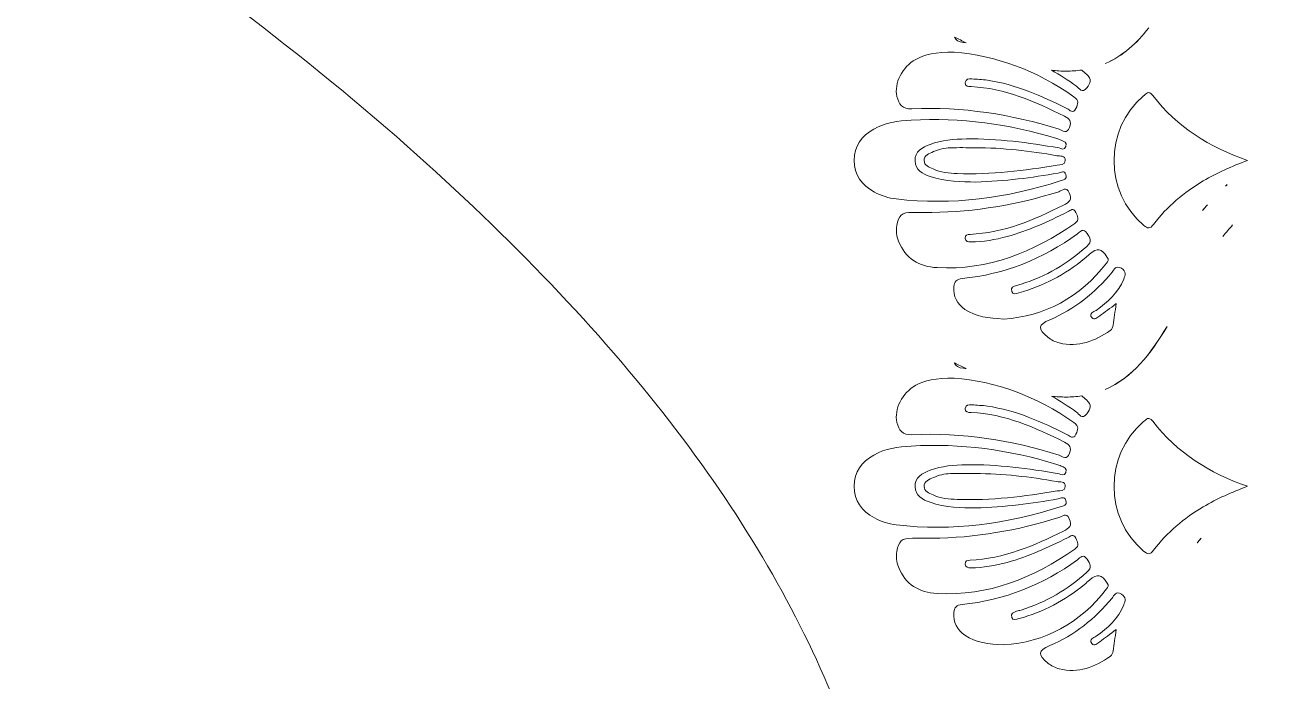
# Model space of a CAD drawing. Extents: x 705 to 8445, y -5934 to -84.
# Drawn here: x 1029.7 to 1488.8, y -4558 to -4314.7 of the extents above; entities that cross this region are included whole.
import ezdxf

# ---------------------------------------------------------------- set-up
doc = ezdxf.new("R2010")
doc.units = 0
doc.header["$MEASUREMENT"] = 0
doc.layers.add('Layer 1', color=7, linetype='Continuous')

# ---------------------------------------------------------------- blocks, each defined once
blk = doc.blocks.new('block 31')
at = {"layer": 'Layer 1', "lineweight": 0}
for points, knots in [([(2257.28, -3659.1), (2234.48, -3617.14), (2200.79, -3577.08), (2159.87, -3543.26), (2075.1, -3473.22), (1964.49, -3413.43), (1839.88, -3370.27), (1839.88, -3370.27), (1839.88, -3370.25), (1839.88, -3370.25), (1839.42, -3368.29), (1838.85, -3366.27), (1838.16, -3364.21), (1836.62, -3359.66), (1833.95, -3353.09), (1828.51, -3348.58), (1827.81, -3348), (1827.1, -3347.47), (1826.36, -3347), (1826.36, -3347), (1826.36, -3347), (1826.35, -3347), (1827.88, -3328.1), (1824.28, -3308.74), (1815.57, -3289.33), (1811.12, -3279.39), (1803.75, -3272.44), (1796.61, -3265.72), (1790.88, -3260.31), (1785.45, -3255.19), (1781.81, -3248.82), (1780.72, -3246.92), (1779.8, -3244.87), (1778.82, -3242.69), (1777.56, -3239.87), (1776.25, -3236.96), (1774.48, -3234.13), (1767.43, -3222.87), (1755.91, -3216.8), (1744.63, -3213.55), (1744.63, -3213.55), (1743.26, -3211.5), (1743.26, -3211.5), (1700.83, -3146.97), (1636.69, -3122.16), (1590.35, -3112.73), (1549.47, -3104.39), (1515.61, -3106.15), (1503.73, -3107.19), (1503.69, -3107.13), (1503.65, -3107.09), (1503.63, -3107.06), (1503.63, -3107.06), (1503.45, -3107.21), (1503.45, -3107.21), (1501.87, -3107.36), (1500.7, -3107.48), (1500, -3107.56), (1499.3, -3107.48), (1498.13, -3107.36), (1496.56, -3107.21), (1496.56, -3107.21), (1496.37, -3107.06), (1496.37, -3107.06), (1496.35, -3107.09), (1496.31, -3107.13), (1496.27, -3107.19), (1484.39, -3106.15), (1450.53, -3104.39), (1409.65, -3112.73), (1363.31, -3122.16), (1299.17, -3146.97), (1256.76, -3211.48), (1256.76, -3211.48), (1255.38, -3213.55), (1255.38, -3213.55), (1244.09, -3216.8), (1232.57, -3222.87), (1225.52, -3234.13), (1223.75, -3236.96), (1222.44, -3239.87), (1221.18, -3242.69), (1220.2, -3244.87), (1219.28, -3246.92), (1218.19, -3248.82), (1214.55, -3255.19), (1209.12, -3260.31), (1203.39, -3265.72), (1196.25, -3272.44), (1188.88, -3279.39), (1184.43, -3289.33), (1175.72, -3308.74), (1172.12, -3328.1), (1173.65, -3347), (1173.64, -3347), (1173.64, -3347), (1173.64, -3347), (1172.91, -3347.47), (1172.19, -3347.99), (1171.49, -3348.58), (1166.05, -3353.09), (1163.38, -3359.65), (1161.84, -3364.21), (1161.15, -3366.27), (1160.58, -3368.29), (1160.12, -3370.25), (1160.12, -3370.25), (1160.12, -3370.27), (1160.12, -3370.27), (1035.51, -3413.43), (924.9, -3473.22), (840.13, -3543.26), (799.22, -3577.08), (765.52, -3617.14), (742.72, -3659.1), (716.93, -3706.53), (704.78, -3755.81), (706.61, -3805.55), (708.34, -3852.44), (720.97, -3901.24), (744.18, -3950.56), (776.16, -4018.52), (826.78, -4084.15), (894.59, -4145.62), (939.27, -4186.12), (988.74, -4221.57), (1036.58, -4255.86), (1081.92, -4288.36), (1128.81, -4321.97), (1171.35, -4359.71), (1248.94, -4428.49), (1300.36, -4494.94), (1328.51, -4562.74), (1324.68, -4568.78), (1321.1, -4575.62), (1318.44, -4583.02), (1317.03, -4582.92), (1315.46, -4582.85), (1313.87, -4582.85), (1308, -4582.85), (1301.57, -4583.94), (1299.84, -4589.72), (1299.35, -4591.39), (1299.31, -4592.94), (1299.27, -4594.32), (1299.27, -4594.65), (1299.26, -4594.97), (1299.25, -4595.28), (1299.07, -4598.99), (1297.7, -4602.95), (1295.19, -4607.05), (1294.24, -4608.6), (1293.21, -4610.14), (1292.14, -4611.64), (1291.46, -4612.59), (1290.76, -4613.54), (1290.03, -4614.48), (1282.79, -4623.87), (1273.55, -4632.4), (1264.57, -4640.7), (1264.57, -4640.7), (1260.48, -4644.5), (1260.48, -4644.5), (1250.16, -4654.07), (1239.49, -4663.97), (1227.49, -4670.59), (1224.1, -4672.48), (1219.99, -4676.81), (1219.7, -4686.79), (1218.97, -4711.36), (1240.81, -4755.67), (1260.37, -4770.55), (1241.52, -4806.38), (1219.02, -4857.42), (1199.77, -4924.23), (1174.99, -5010.3), (1160.3, -5105.45), (1156.13, -5207.05), (1152.63, -5292.07), (1156.53, -5381.81), (1167.74, -5475.11), (1163.2, -5478.43), (1158.2, -5481.58), (1152.48, -5484.72), (1126.07, -5499.19), (1097.44, -5504.35), (1071.86, -5499.25), (1037.65, -5492.45), (1010.5, -5472.75), (991.16, -5440.72), (954.52, -5380.07), (953.85, -5285.76), (972.12, -5223.95), (991.72, -5157.67), (1030.95, -5091.38), (1095.59, -5015.32), (1100.04, -5010.08), (1104.54, -5004.87), (1109.05, -4999.66), (1133.44, -4971.39), (1158.65, -4942.17), (1176.47, -4908.58), (1200.61, -4863.05), (1206.18, -4814.98), (1191.73, -4776.7), (1191.73, -4776.7), (1181.23, -4748.9), (1181.23, -4748.9), (1181.23, -4748.9), (1183.66, -4778.52), (1183.66, -4778.52), (1186.59, -4814.26), (1171.98, -4846.76), (1159.22, -4867.74), (1139.1, -4900.81), (1110.97, -4928.95), (1083.75, -4956.17), (1072.54, -4967.4), (1060.93, -4979.02), (1050.06, -4990.8), (985.75, -5060.52), (939.06, -5124.07), (907.3, -5185.11), (864.56, -5267.19), (849.07, -5345.56), (861.27, -5418), (881.01, -5535.4), (980.35, -5627.87), (1070.03, -5667.42), (1102.26, -5681.63), (1132.31, -5688.81), (1157.87, -5688.81), (1176.42, -5688.81), (1192.6, -5685.03), (1205.52, -5677.4), (1205.52, -5677.42), (1205.52, -5677.42), (1205.52, -5677.42), (1212.39, -5699.36), (1220.21, -5719.79), (1228.89, -5738.56), (1249.15, -5782.32), (1274.96, -5818.69), (1305.6, -5846.65), (1339.33, -5877.45), (1383.39, -5900.64), (1436.58, -5915.59), (1478.92, -5927.49), (1526.09, -5933.71), (1573.63, -5933.71), (1577.09, -5933.71), (1580.56, -5933.68), (1584.02, -5933.61), (1715.27, -5931.1), (1847.15, -5876.35), (1945.85, -5783.41), (1983.5, -5747.95), (2012.68, -5707.49), (2030.23, -5666.4), (2050.52, -5618.94), (2055.69, -5571.02), (2045.64, -5523.97), (2025.77, -5431.09), (1963.25, -5354), (1869.6, -5306.89), (1787.63, -5265.67), (1689.88, -5251.14), (1599.49, -5266.42), (1605.66, -5255.1), (1611.89, -5243.86), (1618.09, -5232.7), (1636.91, -5198.83), (1656.35, -5163.79), (1673.14, -5127.91), (1710.23, -5048.64), (1732.26, -4977.48), (1740.49, -4910.34), (1745.6, -4868.73), (1747.15, -4816.91), (1734.72, -4770.08), (1753.98, -4755.61), (1775.54, -4712.46), (1775.54, -4687.69), (1775.54, -4687.28), (1775.54, -4686.88), (1775.53, -4686.48), (1775.23, -4676.52), (1771.13, -4672.21), (1767.74, -4670.33), (1755.74, -4663.73), (1745.07, -4653.85), (1734.75, -4644.31), (1734.75, -4644.31), (1730.65, -4640.52), (1730.65, -4640.52), (1719.35, -4630.12), (1707.67, -4619.36), (1700.02, -4606.97), (1697.52, -4602.89), (1696.16, -4598.95), (1695.98, -4595.25), (1695.96, -4594.94), (1695.95, -4594.61), (1695.95, -4594.29), (1695.92, -4592.92), (1695.87, -4591.37), (1695.38, -4589.7), (1693.66, -4583.98), (1687.32, -4582.87), (1681.49, -4582.85), (1678.84, -4575.53), (1675.29, -4568.75), (1671.49, -4562.74), (1699.63, -4494.94), (1751.06, -4428.49), (1828.65, -4359.71), (1871.19, -4321.97), (1918.08, -4288.36), (1963.42, -4255.86), (2011.26, -4221.57), (2060.73, -4186.12), (2105.41, -4145.62), (2173.22, -4084.15), (2223.84, -4018.52), (2255.82, -3950.56), (2279.03, -3901.24), (2291.66, -3852.45), (2293.39, -3805.55), (2295.22, -3755.81), (2283.07, -3706.53), (2257.28, -3659.1)], [0, 0, 0, 0, 1, 1, 1, 2, 2, 2, 3, 3, 3, 4, 4, 4, 5, 5, 5, 6, 6, 6, 7, 7, 7, 8, 8, 8, 9, 9, 9, 10, 10, 10, 11, 11, 11, 12, 12, 12, 13, 13, 13, 14, 14, 14, 15, 15, 15, 16, 16, 16, 17, 17, 17, 18, 18, 18, 19, 19, 19, 20, 20, 20, 21, 21, 21, 22, 22, 22, 23, 23, 23, 24, 24, 24, 25, 25, 25, 26, 26, 26, 27, 27, 27, 28, 28, 28, 29, 29, 29, 30, 30, 30, 31, 31, 31, 32, 32, 32, 33, 33, 33, 34, 34, 34, 35, 35, 35, 36, 36, 36, 37, 37, 37, 38, 38, 38, 39, 39, 39, 40, 40, 40, 41, 41, 41, 42, 42, 42, 43, 43, 43, 44, 44, 44, 45, 45, 45, 46, 46, 46, 47, 47, 47, 48, 48, 48, 49, 49, 49, 50, 50, 50, 51, 51, 51, 52, 52, 52, 53, 53, 53, 54, 54, 54, 55, 55, 55, 56, 56, 56, 57, 57, 57, 58, 58, 58, 59, 59, 59, 60, 60, 60, 61, 61, 61, 62, 62, 62, 63, 63, 63, 64, 64, 64, 65, 65, 65, 66, 66, 66, 67, 67, 67, 68, 68, 68, 69, 69, 69, 70, 70, 70, 71, 71, 71, 72, 72, 72, 73, 73, 73, 74, 74, 74, 75, 75, 75, 76, 76, 76, 77, 77, 77, 78, 78, 78, 79, 79, 79, 80, 80, 80, 81, 81, 81, 82, 82, 82, 83, 83, 83, 84, 84, 84, 85, 85, 85, 86, 86, 86, 87, 87, 87, 88, 88, 88, 89, 89, 89, 90, 90, 90, 91, 91, 91, 92, 92, 92, 93, 93, 93, 94, 94, 94, 95, 95, 95, 96, 96, 96, 97, 97, 97, 98, 98, 98, 99, 99, 99, 100, 100, 100, 101, 101, 101, 102, 102, 102, 103, 103, 103, 104, 104, 104, 105, 105, 105, 106, 106, 106, 107, 107, 107, 108, 108, 108, 109, 109, 109, 110, 110, 110, 110]), ([(1446.12, -4315.83), (1441.67, -4321.59), (1436.54, -4326.31), (1429.93, -4329.13), (1429.92, -4329.12), (1429.91, -4329.12), (1429.88, -4329.1), (1436.5, -4326.29), (1441.65, -4321.58), (1446.12, -4315.83)], [0, 0, 0, 0, 1, 1, 1, 2, 2, 2, 3, 3, 3, 3]), ([(1378.39, -4321.41), (1378.07, -4321.36), (1377.73, -4321.33), (1377.4, -4321.29), (1375.55, -4321.1), (1374.58, -4320.44), (1374.14, -4319.32), (1374.14, -4319.32), (1374.14, -4319.31), (1374.14, -4319.31), (1375.58, -4320.04), (1376.99, -4320.74), (1378.39, -4321.41)], [0, 0, 0, 0, 1, 1, 1, 2, 2, 2, 3, 3, 3, 4, 4, 4, 4]), ([(1359.72, -4327.58), (1362.89, -4325.8), (1367.24, -4324.88), (1374.01, -4324.93), (1389.2, -4326.04), (1404.49, -4331.61), (1418.31, -4341.41), (1420.27, -4342.79), (1419.91, -4344.07), (1419.1, -4345.72), (1418.02, -4347.92), (1416.78, -4346.33), (1415.77, -4345.82), (1406.35, -4341.14), (1396.81, -4336.82), (1386.27, -4335.31), (1384.37, -4335.02), (1382.42, -4334.95), (1380.49, -4334.84), (1379.45, -4334.78), (1378.25, -4334.77), (1378.11, -4336.14), (1377.96, -4337.65), (1379.22, -4337.63), (1380.24, -4337.67), (1392.78, -4338.15), (1403.84, -4343.22), (1414.83, -4348.61), (1416.82, -4349.59), (1417.53, -4350.53), (1416.73, -4352.78), (1415.76, -4355.54), (1414.15, -4353.89), (1412.92, -4353.49), (1395.14, -4347.88), (1376.98, -4345.07), (1358.34, -4345.88), (1354.72, -4346.03), (1353.45, -4344.24), (1352.78, -4341.33), (1351.66, -4336.43), (1354.74, -4330.36), (1359.72, -4327.58)], [0, 0, 0, 0, 1, 1, 1, 2, 2, 2, 3, 3, 3, 4, 4, 4, 5, 5, 5, 6, 6, 6, 7, 7, 7, 8, 8, 8, 9, 9, 9, 10, 10, 10, 11, 11, 11, 12, 12, 12, 13, 13, 13, 14, 14, 14, 14]), ([(1415.4, -4331.93), (1417.41, -4331.93), (1419.35, -4331.78), (1421.22, -4331.51), (1421.8, -4332), (1422.39, -4332.49), (1422.96, -4333.01), (1425.13, -4334.94), (1424.5, -4336.28), (1423.12, -4338.11), (1421.36, -4340.44), (1420.33, -4338.26), (1419.3, -4337.5), (1416.29, -4335.34), (1413.21, -4333.38), (1410.04, -4331.62), (1411.89, -4331.82), (1413.67, -4331.93), (1415.4, -4331.93)], [0, 0, 0, 0, 1, 1, 1, 2, 2, 2, 3, 3, 3, 4, 4, 4, 5, 5, 5, 6, 6, 6, 6]), ([(1466.22, -4372.64), (1459.12, -4376.89), (1452.85, -4382.09), (1447.85, -4388.72), (1446.53, -4390.49), (1445.68, -4390.33), (1444.14, -4389.03), (1429.62, -4376.77), (1429.54, -4353.47), (1444.03, -4341.17), (1445.12, -4340.25), (1445.99, -4338.91), (1447.53, -4340.92), (1456.57, -4352.67), (1468.59, -4360.14), (1482.6, -4365.02), (1476.9, -4367.24), (1471.39, -4369.55), (1466.22, -4372.64)], [0, 0, 0, 0, 1, 1, 1, 2, 2, 2, 3, 3, 3, 4, 4, 4, 5, 5, 5, 6, 6, 6, 6]), ([(1344.18, -4353.44), (1348.44, -4351.01), (1353.23, -4350.35), (1358.02, -4350.09), (1376.42, -4349.06), (1394.41, -4351.43), (1411.99, -4356.92), (1412.53, -4357.08), (1413.06, -4357.29), (1413.58, -4357.51), (1414.63, -4357.94), (1415.9, -4358.24), (1415.39, -4359.85), (1414.87, -4361.45), (1413.69, -4360.57), (1412.82, -4360.41), (1401.46, -4358.41), (1390.07, -4356.87), (1378.51, -4357.06), (1373.94, -4357.13), (1369.38, -4357.46), (1365.05, -4359.07), (1362.19, -4360.15), (1359.36, -4361.66), (1359.48, -4365.2), (1359.59, -4368.49), (1362.28, -4369.98), (1365.06, -4370.96), (1370.86, -4373.02), (1376.92, -4372.97), (1381.9, -4373.02), (1392.9, -4372.68), (1402.73, -4371.44), (1412.5, -4369.69), (1413.45, -4369.53), (1414.81, -4368.45), (1415.37, -4370.23), (1415.93, -4372.08), (1414.32, -4372.28), (1413.21, -4372.63), (1393.46, -4379), (1373.27, -4381.72), (1352.55, -4379.31), (1349.72, -4378.98), (1346.95, -4378.14), (1344.43, -4376.73), (1339.84, -4374.17), (1336.88, -4370.4), (1336.88, -4364.99), (1336.87, -4359.72), (1339.73, -4355.97), (1344.18, -4353.44)], [0, 0, 0, 0, 1, 1, 1, 2, 2, 2, 3, 3, 3, 4, 4, 4, 5, 5, 5, 6, 6, 6, 7, 7, 7, 8, 8, 8, 9, 9, 9, 10, 10, 10, 11, 11, 11, 12, 12, 12, 13, 13, 13, 14, 14, 14, 15, 15, 15, 16, 16, 16, 17, 17, 17, 17]), ([(1415.12, -4365.1), (1415.08, -4366.91), (1413.27, -4366.53), (1412.19, -4366.72), (1399.94, -4368.85), (1387.62, -4370.31), (1375.14, -4369.9), (1372.07, -4369.79), (1369, -4369.5), (1366.14, -4368.19), (1364.69, -4367.53), (1362.88, -4366.9), (1362.84, -4365.1), (1362.81, -4363.1), (1364.75, -4362.46), (1366.3, -4361.77), (1368.29, -4360.88), (1370.41, -4360.38), (1372.59, -4360.33), (1375.66, -4360.26), (1378.73, -4360.3), (1381.81, -4360.3), (1391.97, -4360.34), (1402.04, -4361.48), (1412.02, -4363.27), (1413.15, -4363.48), (1415.17, -4363.01), (1415.12, -4365.1)], [0, 0, 0, 0, 1, 1, 1, 2, 2, 2, 3, 3, 3, 4, 4, 4, 5, 5, 5, 6, 6, 6, 7, 7, 7, 8, 8, 8, 9, 9, 9, 9]), ([(1416.64, -4377.02), (1417.77, -4379.56), (1416.61, -4380.54), (1414.44, -4381.61), (1403.47, -4387.04), (1392.36, -4391.93), (1379.86, -4392.42), (1378.9, -4392.47), (1377.92, -4392.6), (1378.08, -4393.91), (1378.22, -4395.11), (1379.2, -4395.21), (1380.13, -4395.21), (1384.72, -4395.23), (1389.2, -4394.4), (1393.6, -4393.21), (1401.45, -4391.11), (1408.76, -4387.67), (1416.02, -4384.09), (1417.01, -4383.6), (1418.18, -4382.28), (1419.05, -4384.27), (1419.68, -4385.69), (1420.59, -4387.01), (1418.62, -4388.37), (1403.28, -4399), (1386.68, -4405.81), (1367.64, -4404.76), (1361.06, -4404.39), (1355.86, -4401.43), (1353.35, -4394.89), (1352.63, -4393.04), (1352.38, -4391.15), (1352.69, -4389.19), (1353.32, -4385.31), (1354.65, -4384.21), (1358.51, -4384.26), (1360.91, -4384.3), (1363.3, -4384.27), (1365.69, -4384.27), (1381.75, -4384.13), (1397.38, -4381.39), (1412.7, -4376.63), (1413.91, -4376.26), (1415.48, -4374.45), (1416.64, -4377.02)], [0, 0, 0, 0, 1, 1, 1, 2, 2, 2, 3, 3, 3, 4, 4, 4, 5, 5, 5, 6, 6, 6, 7, 7, 7, 8, 8, 8, 9, 9, 9, 10, 10, 10, 11, 11, 11, 12, 12, 12, 13, 13, 13, 14, 14, 14, 15, 15, 15, 15]), ([(1474.46, -4374.59), (1474.5, -4374.54), (1474.55, -4374.49), (1474.6, -4374.44), (1474.79, -4374.27), (1474.98, -4374.1), (1475.17, -4373.93), (1474.93, -4374.14), (1474.69, -4374.37), (1474.46, -4374.59)], [0, 0, 0, 0, 1, 1, 1, 2, 2, 2, 3, 3, 3, 3]), ([(1467.81, -4381.47), (1467.2, -4382.15), (1466.61, -4382.84), (1466.02, -4383.55), (1466.43, -4383.06), (1466.84, -4382.57), (1467.26, -4382.08), (1467.44, -4381.87), (1467.62, -4381.67), (1467.81, -4381.47)], [0, 0, 0, 0, 1, 1, 1, 2, 2, 2, 3, 3, 3, 3]), ([(1477.13, -4388.93), (1475.89, -4390.32), (1474.69, -4391.74), (1473.55, -4393.19), (1474.68, -4391.74), (1475.88, -4390.32), (1477.13, -4388.93)], [0, 0, 0, 0, 1, 1, 1, 2, 2, 2, 2]), ([(1377.99, -4420.24), (1375.04, -4418.19), (1373.57, -4415.44), (1373.9, -4411.8), (1374.07, -4409.98), (1374.86, -4409.03), (1376.89, -4408.81), (1392.65, -4407.22), (1406.87, -4401.56), (1419.66, -4392.24), (1420.74, -4391.44), (1421.77, -4389.89), (1423.21, -4392.04), (1424.38, -4393.78), (1425.23, -4394.99), (1423.13, -4396.86), (1415.98, -4403.29), (1407.93, -4408.03), (1398.77, -4410.87), (1398.22, -4411.05), (1397.67, -4411.17), (1397.12, -4411.33), (1395.99, -4411.67), (1394.73, -4412.08), (1395.28, -4413.59), (1395.77, -4414.94), (1397, -4414.33), (1397.93, -4414.08), (1406.95, -4411.59), (1415.06, -4407.36), (1422.26, -4401.38), (1422.87, -4400.87), (1423.46, -4400.34), (1424.07, -4399.82), (1426.97, -4397.25), (1428.62, -4397.56), (1430.71, -4400.94), (1431.25, -4401.82), (1430.99, -4402.38), (1430.45, -4403.06), (1420.52, -4415.79), (1407.6, -4422.89), (1392.25, -4423.8), (1386.69, -4423.41), (1382.03, -4423.05), (1377.99, -4420.24)], [0, 0, 0, 0, 1, 1, 1, 2, 2, 2, 3, 3, 3, 4, 4, 4, 5, 5, 5, 6, 6, 6, 7, 7, 7, 8, 8, 8, 9, 9, 9, 10, 10, 10, 11, 11, 11, 12, 12, 12, 13, 13, 13, 14, 14, 14, 15, 15, 15, 15]), ([(1412.9, -4432.66), (1411.35, -4432.27), (1409.93, -4431.54), (1408.66, -4430.54), (1404.83, -4427.52), (1405.02, -4425.91), (1409.4, -4424.07), (1418.63, -4420.22), (1426.1, -4414.06), (1432.48, -4406.46), (1433.29, -4405.51), (1433.77, -4403.7), (1435.91, -4405.01), (1437.88, -4406.2), (1437.42, -4407.47), (1436.79, -4409.01), (1434.69, -4414.03), (1430.99, -4417.62), (1426.55, -4420.58), (1425.61, -4421.2), (1423.76, -4421.65), (1424.94, -4423.24), (1425.86, -4424.48), (1427.03, -4423.2), (1427.89, -4422.62), (1429.83, -4421.29), (1431.7, -4419.83), (1434.01, -4418.1), (1433.58, -4421.09), (1433.2, -4423.55), (1432.88, -4426.02), (1432.77, -4426.85), (1432.51, -4427.57), (1431.8, -4428.05), (1426.09, -4431.95), (1420, -4434.44), (1412.9, -4432.66)], [0, 0, 0, 0, 1, 1, 1, 2, 2, 2, 3, 3, 3, 4, 4, 4, 5, 5, 5, 6, 6, 6, 7, 7, 7, 8, 8, 8, 9, 9, 9, 10, 10, 10, 11, 11, 11, 12, 12, 12, 12]), ([(1452.86, -4426.54), (1446.78, -4436.71), (1440.11, -4445.57), (1429.93, -4449.9), (1429.92, -4449.89), (1429.89, -4449.89), (1429.88, -4449.88), (1440.07, -4445.56), (1446.75, -4436.71), (1452.86, -4426.54)], [0, 0, 0, 0, 1, 1, 1, 2, 2, 2, 3, 3, 3, 3]), ([(1378.41, -4442.19), (1378.4, -4442.19), (1378.4, -4442.19), (1378.39, -4442.19), (1378.07, -4442.14), (1377.73, -4442.1), (1377.4, -4442.07), (1375.55, -4441.88), (1374.58, -4441.22), (1374.14, -4440.1), (1374.14, -4440.09), (1374.14, -4440.09), (1374.14, -4440.07), (1375.58, -4440.81), (1377.02, -4441.52), (1378.41, -4442.19)], [0, 0, 0, 0, 1, 1, 1, 2, 2, 2, 3, 3, 3, 4, 4, 4, 5, 5, 5, 5]), ([(1359.72, -4448.35), (1362.89, -4446.58), (1367.24, -4445.66), (1374.01, -4445.71), (1389.2, -4446.81), (1404.49, -4452.39), (1418.31, -4462.18), (1420.27, -4463.57), (1419.91, -4464.84), (1419.1, -4466.5), (1418.02, -4468.7), (1416.78, -4467.11), (1415.77, -4466.6), (1406.35, -4461.92), (1396.81, -4457.6), (1386.27, -4456.08), (1384.37, -4455.8), (1382.42, -4455.73), (1380.49, -4455.62), (1379.45, -4455.56), (1378.25, -4455.55), (1378.11, -4456.92), (1377.96, -4458.42), (1379.22, -4458.41), (1380.24, -4458.45), (1392.78, -4458.92), (1403.84, -4464), (1414.83, -4469.39), (1416.82, -4470.37), (1417.53, -4471.31), (1416.73, -4473.55), (1415.76, -4476.32), (1414.15, -4474.66), (1412.92, -4474.27), (1395.14, -4468.66), (1376.98, -4465.84), (1358.34, -4466.66), (1354.72, -4466.81), (1353.45, -4465.02), (1352.78, -4462.11), (1351.66, -4457.21), (1354.74, -4451.13), (1359.72, -4448.35)], [0, 0, 0, 0, 1, 1, 1, 2, 2, 2, 3, 3, 3, 4, 4, 4, 5, 5, 5, 6, 6, 6, 7, 7, 7, 8, 8, 8, 9, 9, 9, 10, 10, 10, 11, 11, 11, 12, 12, 12, 13, 13, 13, 14, 14, 14, 14]), ([(1423.12, -4458.89), (1421.36, -4461.22), (1420.33, -4459.03), (1419.3, -4458.28), (1416.29, -4456.12), (1413.21, -4454.15), (1410.05, -4452.4), (1411.89, -4452.6), (1413.67, -4452.71), (1415.4, -4452.71), (1417.41, -4452.71), (1419.35, -4452.55), (1421.22, -4452.29), (1421.8, -4452.78), (1422.39, -4453.27), (1422.96, -4453.78), (1425.13, -4455.72), (1424.5, -4457.05), (1423.12, -4458.89)], [0, 0, 0, 0, 1, 1, 1, 2, 2, 2, 3, 3, 3, 4, 4, 4, 5, 5, 5, 6, 6, 6, 6]), ([(1447.85, -4509.5), (1446.53, -4511.27), (1445.68, -4511.11), (1444.14, -4509.81), (1429.62, -4497.54), (1429.54, -4474.24), (1444.03, -4461.94), (1445.12, -4461.02), (1445.99, -4459.69), (1447.53, -4461.69), (1456.57, -4473.44), (1468.59, -4480.91), (1482.6, -4485.79), (1476.9, -4488.01), (1471.39, -4490.33), (1466.22, -4493.42), (1459.12, -4497.66), (1452.85, -4502.87), (1447.85, -4509.5)], [0, 0, 0, 0, 1, 1, 1, 2, 2, 2, 3, 3, 3, 4, 4, 4, 5, 5, 5, 6, 6, 6, 6]), ([(1344.18, -4474.22), (1348.44, -4471.79), (1353.23, -4471.13), (1358.02, -4470.87), (1376.42, -4469.84), (1394.41, -4472.2), (1411.99, -4477.69), (1412.53, -4477.86), (1413.06, -4478.06), (1413.58, -4478.29), (1414.63, -4478.72), (1415.9, -4479.02), (1415.39, -4480.63), (1414.87, -4482.23), (1413.69, -4481.34), (1412.82, -4481.19), (1401.46, -4479.18), (1390.07, -4477.64), (1378.51, -4477.83), (1373.94, -4477.91), (1369.38, -4478.24), (1365.05, -4479.85), (1362.19, -4480.93), (1359.36, -4482.44), (1359.48, -4485.97), (1359.59, -4489.26), (1362.28, -4490.76), (1365.06, -4491.73), (1370.86, -4493.8), (1376.92, -4493.75), (1381.9, -4493.8), (1392.9, -4493.45), (1402.73, -4492.21), (1412.5, -4490.47), (1413.45, -4490.3), (1414.81, -4489.23), (1415.37, -4491.01), (1415.93, -4492.86), (1414.32, -4493.06), (1413.21, -4493.4), (1393.46, -4499.78), (1373.27, -4502.5), (1352.55, -4500.09), (1349.72, -4499.75), (1346.95, -4498.92), (1344.43, -4497.51), (1339.84, -4494.94), (1336.88, -4491.17), (1336.88, -4485.77), (1336.87, -4480.5), (1339.73, -4476.75), (1344.18, -4474.22)], [0, 0, 0, 0, 1, 1, 1, 2, 2, 2, 3, 3, 3, 4, 4, 4, 5, 5, 5, 6, 6, 6, 7, 7, 7, 8, 8, 8, 9, 9, 9, 10, 10, 10, 11, 11, 11, 12, 12, 12, 13, 13, 13, 14, 14, 14, 15, 15, 15, 16, 16, 16, 17, 17, 17, 17]), ([(1415.12, -4485.88), (1415.08, -4487.69), (1413.27, -4487.31), (1412.19, -4487.5), (1399.94, -4489.62), (1387.62, -4491.09), (1375.14, -4490.67), (1372.07, -4490.57), (1369, -4490.28), (1366.14, -4488.97), (1364.69, -4488.31), (1362.88, -4487.68), (1362.84, -4485.88), (1362.81, -4483.87), (1364.75, -4483.24), (1366.3, -4482.55), (1368.29, -4481.65), (1370.41, -4481.15), (1372.59, -4481.1), (1375.66, -4481.03), (1378.73, -4481.08), (1381.81, -4481.08), (1391.97, -4481.12), (1402.04, -4482.26), (1412.02, -4484.05), (1413.15, -4484.25), (1415.17, -4483.79), (1415.12, -4485.88)], [0, 0, 0, 0, 1, 1, 1, 2, 2, 2, 3, 3, 3, 4, 4, 4, 5, 5, 5, 6, 6, 6, 7, 7, 7, 8, 8, 8, 9, 9, 9, 9]), ([(1416.64, -4497.8), (1417.77, -4500.34), (1416.61, -4501.32), (1414.44, -4502.39), (1403.47, -4507.82), (1392.36, -4512.71), (1379.86, -4513.2), (1378.9, -4513.25), (1377.92, -4513.38), (1378.08, -4514.69), (1378.22, -4515.88), (1379.2, -4515.99), (1380.13, -4515.99), (1384.72, -4516), (1389.2, -4515.18), (1393.6, -4513.99), (1401.45, -4511.89), (1408.76, -4508.45), (1416.02, -4504.87), (1417.01, -4504.38), (1418.18, -4503.06), (1419.05, -4505.05), (1419.68, -4506.47), (1420.59, -4507.78), (1418.62, -4509.14), (1403.28, -4519.77), (1386.68, -4526.58), (1367.64, -4525.53), (1361.06, -4525.16), (1355.86, -4522.21), (1353.35, -4515.67), (1352.63, -4513.82), (1352.38, -4511.92), (1352.69, -4509.96), (1353.32, -4506.09), (1354.65, -4504.99), (1358.51, -4505.04), (1360.91, -4505.07), (1363.3, -4505.05), (1365.69, -4505.05), (1381.75, -4504.91), (1397.38, -4502.16), (1412.7, -4497.4), (1413.91, -4497.03), (1415.48, -4495.23), (1416.64, -4497.8)], [0, 0, 0, 0, 1, 1, 1, 2, 2, 2, 3, 3, 3, 4, 4, 4, 5, 5, 5, 6, 6, 6, 7, 7, 7, 8, 8, 8, 9, 9, 9, 10, 10, 10, 11, 11, 11, 12, 12, 12, 13, 13, 13, 14, 14, 14, 15, 15, 15, 15]), ([(1465.45, -4505.01), (1464.97, -4505.6), (1464.51, -4506.17), (1464.05, -4506.76), (1464.15, -4506.64), (1464.23, -4506.52), (1464.33, -4506.4), (1464.7, -4505.93), (1465.07, -4505.48), (1465.45, -4505.01)], [0, 0, 0, 0, 1, 1, 1, 2, 2, 2, 3, 3, 3, 3]), ([(1377.99, -4541.02), (1375.04, -4538.97), (1373.57, -4536.21), (1373.9, -4532.57), (1374.07, -4530.76), (1374.86, -4529.81), (1376.89, -4529.59), (1392.65, -4527.99), (1406.87, -4522.34), (1419.66, -4513.02), (1420.74, -4512.22), (1421.77, -4510.67), (1423.21, -4512.82), (1424.38, -4514.56), (1425.23, -4515.76), (1423.13, -4517.64), (1415.98, -4524.07), (1407.93, -4528.8), (1398.77, -4531.64), (1398.22, -4531.82), (1397.67, -4531.94), (1397.12, -4532.11), (1395.99, -4532.44), (1394.73, -4532.86), (1395.28, -4534.36), (1395.77, -4535.71), (1397, -4535.1), (1397.93, -4534.85), (1406.95, -4532.37), (1415.06, -4528.14), (1422.26, -4522.16), (1422.87, -4521.65), (1423.46, -4521.12), (1424.07, -4520.6), (1426.97, -4518.03), (1428.62, -4518.34), (1430.71, -4521.72), (1431.25, -4522.6), (1430.99, -4523.16), (1430.45, -4523.84), (1420.52, -4536.57), (1407.6, -4543.67), (1392.25, -4544.58), (1386.69, -4544.18), (1382.03, -4543.82), (1377.99, -4541.02)], [0, 0, 0, 0, 1, 1, 1, 2, 2, 2, 3, 3, 3, 4, 4, 4, 5, 5, 5, 6, 6, 6, 7, 7, 7, 8, 8, 8, 9, 9, 9, 10, 10, 10, 11, 11, 11, 12, 12, 12, 13, 13, 13, 14, 14, 14, 15, 15, 15, 15]), ([(1412.9, -4553.44), (1411.35, -4553.05), (1409.93, -4552.32), (1408.66, -4551.32), (1404.83, -4548.3), (1405.02, -4546.69), (1409.4, -4544.85), (1418.63, -4541), (1426.1, -4534.84), (1432.48, -4527.24), (1433.29, -4526.29), (1433.77, -4524.47), (1435.91, -4525.79), (1437.88, -4526.98), (1437.42, -4528.24), (1436.79, -4529.78), (1434.69, -4534.8), (1430.99, -4538.4), (1426.55, -4541.36), (1425.61, -4541.98), (1423.76, -4542.43), (1424.94, -4544.02), (1425.86, -4545.26), (1427.03, -4543.98), (1427.89, -4543.4), (1429.83, -4542.07), (1431.7, -4540.6), (1434.01, -4538.87), (1433.58, -4541.87), (1433.2, -4544.33), (1432.88, -4546.8), (1432.77, -4547.63), (1432.51, -4548.35), (1431.8, -4548.82), (1426.09, -4552.73), (1420, -4555.22), (1412.9, -4553.44)], [0, 0, 0, 0, 1, 1, 1, 2, 2, 2, 3, 3, 3, 4, 4, 4, 5, 5, 5, 6, 6, 6, 7, 7, 7, 8, 8, 8, 9, 9, 9, 10, 10, 10, 11, 11, 11, 12, 12, 12, 12])]:
    blk.add_open_spline(points, degree=3, knots=knots, dxfattribs=at)
blk = doc.blocks.new('block 30')
at = {"layer": 'Layer 1'}
blk.add_blockref('block 31', (0, 0), dxfattribs=at)
blk = doc.blocks.new('block 29')
at = {"layer": 'Layer 1'}
blk.add_blockref('block 30', (0, 0), dxfattribs=at)

msp = doc.modelspace()

# ---------------------------------------------------------------- block references
at = {"layer": 'Layer 1'}
msp.add_blockref('block 29', (0, 0), dxfattribs=at)

doc.saveas('drawing.dxf')
